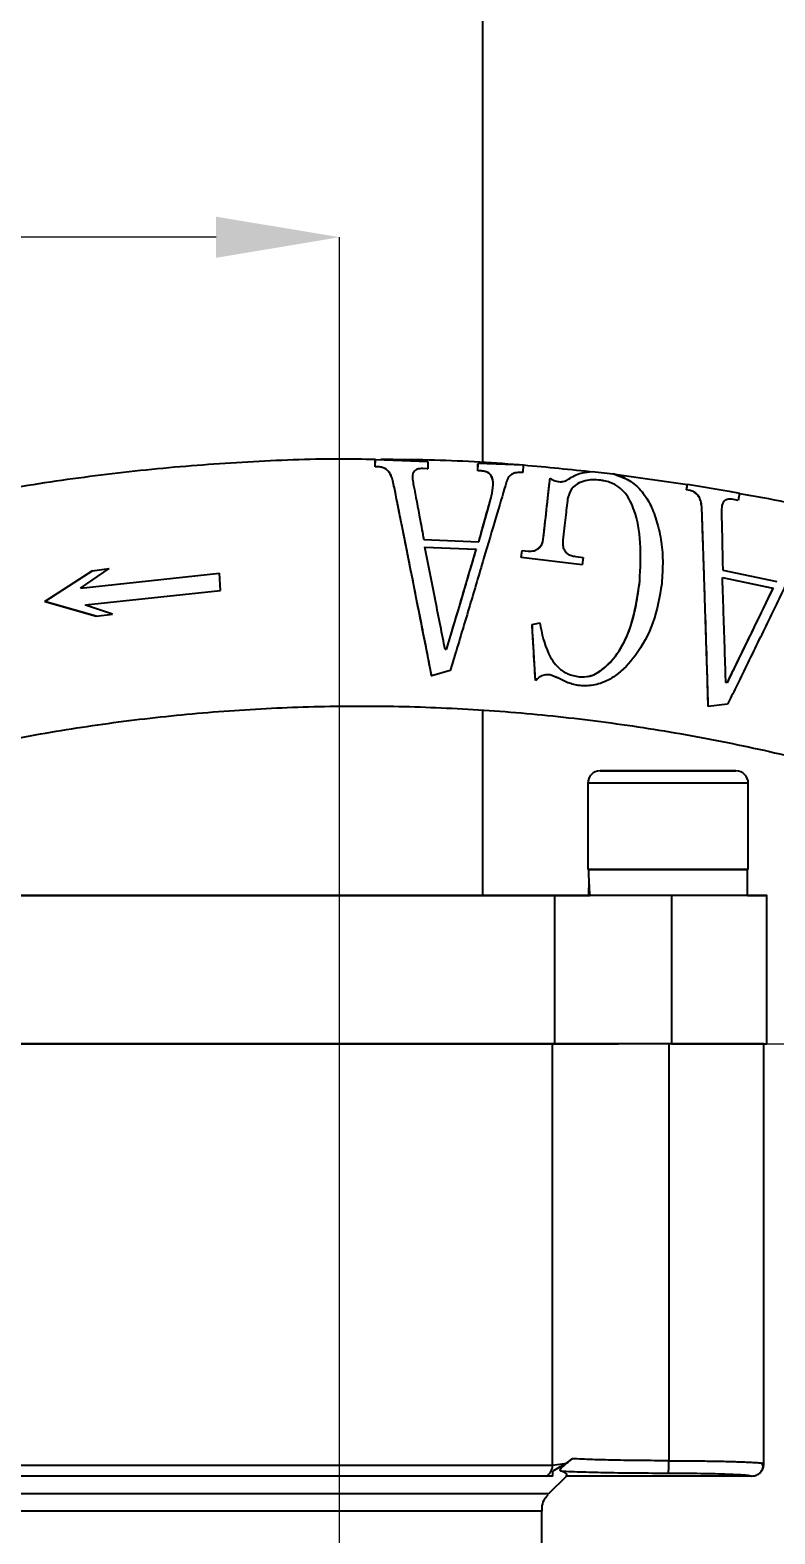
# Model space of a CAD drawing. Header units: millimetres. Extents: x 2126 to 3741, y 477 to 1658.
# Drawn here: x 2505.7 to 2566, y 972.7 to 1094.4 of the extents above; entities that cross this region are included whole.
import ezdxf

# ---------------------------------------------------------------- set-up
doc = ezdxf.new("R2010")
doc.units = ezdxf.units.MM
doc.layers.add('AM_5', color=3, linetype='Continuous', lineweight=25)
doc.styles.add('SLDTEXTSTYLE1', font='txt.shx', dxfattribs={"width": 0.7, "bigfont": 'gbcbig.shx'})
doc.dimstyles.new('SLDDIMSTYLE12$0', dxfattribs={"dimtxt": 12, "dimasz": 10, "dimexe": 0, "dimexo": 0.0625, "dimgap": 0.875, "dimtad": 1, "dimdec": 1, "dimlfac": 1.8, "dimrnd": 1e-09, "dimzin": 12, "dimdsep": 46, "dimtxsty": 'SLDTEXTSTYLE1', "dimcen": 0.09, "dimdle": 8.16, "dimclrd": 3, "dimclre": 3, "dimadec": 0, "dimazin": 3, "dimtfac": 1, "dimtdec": 1, "dimtofl": 0, "dimtmove": 0, "dimatfit": 3, "dimfxl": 0, "dimfrac": 2, "dimtolj": 1, "dimlwd": 5, "dimlwe": 5, "dimarcsym": 0})

# ---------------------------------------------------------------- blocks, each defined once
blk = doc.blocks.new('*D21')
at = {"layer": 'AM_5', "color": 3, "linetype": 'Continuous', "lineweight": 5, "transparency": 16777216}
for p, q in [((2565.39, 1012.33), (2715.21, 1012.33)), ((2715.21, 899.55), (2715.21, 1002.33))]:
    blk.add_line(p, q, dxfattribs=at)
at = {"layer": 'AM_5', "color": 3, "lineweight": 5, "transparency": 16777216}
blk.add_line((2530.93, 889.55), (2715.21, 889.55), dxfattribs=at)
at = {"layer": 'AM_5', "color": 3, "transparency": 16777216}
for points in [[(2713.55, 1002.33), (2716.88, 1002.33), (2715.21, 1012.33)], [(2713.55, 899.55), (2716.88, 899.55), (2715.21, 889.55)]]:
    blk.add_solid(points, dxfattribs=at)
at = {"layer": 'Defpoints', "color": 0, "transparency": 16777216}
for p in [(2565.33, 1012.33), (2715.21, 1012.33), (2530.86, 889.55)]:
    blk.add_point(p, dxfattribs=at)
at = {"layer": 'AM_5', "color": 0, "transparency": 16777216, "insert": (2708.34, 950.94), "char_height": 12, "attachment_point": 5, "rotation": 90, "style": 'SLDTEXTSTYLE1'}
blk.add_mtext('\\A1;123', dxfattribs=at)
blk = doc.blocks.new('*D24')
at = {"layer": 'AM_5', "color": 3, "linetype": 'Continuous', "lineweight": 5, "transparency": 16777216}
for p, q in [((2507.94, 1174.83), (2714.46, 1174.83)), ((2714.46, 1022.33), (2714.46, 1164.83))]:
    blk.add_line(p, q, dxfattribs=at)
at = {"layer": 'AM_5', "color": 3, "lineweight": 5, "transparency": 16777216}
blk.add_line((2564.63, 1012.33), (2714.46, 1012.33), dxfattribs=at)
at = {"layer": 'AM_5', "color": 3, "transparency": 16777216}
for points in [[(2712.8, 1164.83), (2716.13, 1164.83), (2714.46, 1174.83)], [(2712.8, 1022.33), (2716.13, 1022.33), (2714.46, 1012.33)]]:
    blk.add_solid(points, dxfattribs=at)
at = {"layer": 'Defpoints', "color": 0, "transparency": 16777216}
for p in [(2507.87, 1174.83), (2714.46, 1174.83), (2564.57, 1012.33)]:
    blk.add_point(p, dxfattribs=at)
at = {"layer": 'AM_5', "color": 0, "transparency": 16777216, "insert": (2707.59, 1093.58), "char_height": 12, "attachment_point": 5, "rotation": 90, "style": 'SLDTEXTSTYLE1'}
blk.add_mtext('\\A1;165', dxfattribs=at)
blk = doc.blocks.new('*D25')
at = {"layer": 'AM_5', "color": 3, "linetype": 'Continuous', "lineweight": 5, "transparency": 16777216}
for p, q in [((2289.11, 935.38), (2289.11, 1077.63)), ((2520.73, 1077.63), (2299.11, 1077.63))]:
    blk.add_line(p, q, dxfattribs=at)
at = {"layer": 'AM_5', "color": 3, "lineweight": 5, "transparency": 16777216}
blk.add_line((2530.73, 889.63), (2530.73, 1077.63), dxfattribs=at)
at = {"layer": 'AM_5', "color": 3, "transparency": 16777216}
for points in [[(2299.11, 1079.29), (2299.11, 1075.96), (2289.11, 1077.63)], [(2520.73, 1079.29), (2520.73, 1075.96), (2530.73, 1077.63)]]:
    blk.add_solid(points, dxfattribs=at)
at = {"layer": 'Defpoints', "color": 0, "transparency": 16777216}
for p in [(2289.11, 1077.63), (2289.11, 935.32), (2530.73, 889.57)]:
    blk.add_point(p, dxfattribs=at)
at = {"layer": 'AM_5', "color": 0, "transparency": 16777216, "insert": (2356.4, 1084.5), "char_height": 12, "attachment_point": 5, "style": 'SLDTEXTSTYLE1'}
blk.add_mtext('\\A1;245', dxfattribs=at)

msp = doc.modelspace()

# ---------------------------------------------------------------- linework, layer by layer
at = {"color": 7, "linetype": 'Continuous', "lineweight": 25}
for p, q in [((2542.329, 1059.299), (2542.329, 1165.329)), ((2533.602, 1059.049), (2533.618, 1059.495)), ((2533.604, 1059.049), (2533.625, 1059.645)), ((2533.618, 1059.495), (2533.624, 1059.645)), ((2533.625, 1059.645), (2533.624, 1059.645)), ((2533.625, 1059.645), (2537.885, 1059.474)), ((2537.885, 1059.474), (2537.864, 1058.879)), ((2541.918, 1058.719), (2541.937, 1059.235)), ((2541.92, 1058.719), (2541.942, 1059.315)), ((2541.937, 1059.235), (2541.94, 1059.315)), ((2541.942, 1059.315), (2541.94, 1059.315)), ((2545.604, 1059.166), (2541.942, 1059.315)), ((2533.902, 1059.038), (2533.602, 1059.049)), ((2533.602, 1059.049), (2533.604, 1059.049)), ((2533.904, 1059.038), (2533.604, 1059.049)), ((2533.902, 1059.038), (2533.904, 1059.038)), ((2537.862, 1058.879), (2537.466, 1058.897)), ((2537.864, 1058.879), (2537.468, 1058.897)), ((2537.862, 1058.879), (2537.864, 1058.879)), ((2542.218, 1058.705), (2541.918, 1058.719)), ((2541.918, 1058.719), (2541.92, 1058.719)), ((2542.219, 1058.705), (2541.92, 1058.719)), ((2542.218, 1058.705), (2542.219, 1058.705)), ((2545.581, 1058.571), (2545.285, 1058.581)), ((2545.583, 1058.571), (2545.287, 1058.581)), ((2545.581, 1058.571), (2545.583, 1058.571)), ((2545.604, 1059.166), (2545.583, 1058.571)), ((2545.603, 1059.166), (2545.604, 1059.166)), ((2547.779, 1058.122), (2547.781, 1058.122)), ((2549.273, 1058.052), (2549.274, 1058.052)), ((2550.377, 1058.555), (2551.193, 1058.668)), ((2551.193, 1058.668), (2552.9, 1058.47)), ((2553.744, 1058.165), (2552.9, 1058.47)), ((2558.904, 1057.595), (2553.016, 1058.421)), ((2553.744, 1058.165), (2553.969, 1058.016)), ((2535.051, 1057.903), (2535.053, 1057.903)), ((2551.863, 1057.951), (2551.864, 1057.951)), ((2558.82, 1057.179), (2558.872, 1057.439)), ((2559.113, 1057.12), (2558.82, 1057.179)), ((2558.82, 1057.179), (2558.822, 1057.179)), ((2558.822, 1057.179), (2558.912, 1057.635)), ((2559.115, 1057.12), (2558.822, 1057.179)), ((2558.872, 1057.439), (2558.912, 1057.635)), ((2558.912, 1057.635), (2562.273, 1057.073)), ((2559.113, 1057.12), (2559.115, 1057.12)), ((2562.273, 1057.073), (2563.132, 1056.896)), ((2563.132, 1056.896), (2563.016, 1056.311)), ((2543.036, 1056.688), (2543.038, 1056.688)), ((2560.065, 1055.806), (2560.067, 1055.806)), ((2563.014, 1056.311), (2562.624, 1056.391)), ((2562.624, 1056.391), (2562.626, 1056.391)), ((2563.016, 1056.311), (2562.626, 1056.391)), ((2563.014, 1056.311), (2563.016, 1056.311)), ((2537.549, 1053.146), (2542.004, 1052.964)), ((2547.22, 1053.181), (2547.222, 1053.181)), ((2537.62, 1052.543), (2541.776, 1052.376)), ((2537.623, 1052.543), (2541.779, 1052.376)), ((2541.779, 1052.376), (2541.776, 1052.376)), ((2545.445, 1051.686), (2545.515, 1052.278)), ((2545.448, 1051.686), (2545.517, 1052.278)), ((2545.515, 1052.278), (2545.517, 1052.278)), ((2545.517, 1052.278), (2546.011, 1052.22)), ((2509.738, 1049.22), (2512.065, 1050.811)), ((2510.702, 1050.633), (2512.062, 1050.811)), ((2510.705, 1050.633), (2512.065, 1050.811)), ((2512.065, 1050.811), (2512.062, 1050.811)), ((2545.445, 1051.686), (2545.448, 1051.686)), ((2550.386, 1051.115), (2545.445, 1051.686)), ((2550.389, 1051.115), (2545.448, 1051.686)), ((2549.865, 1051.774), (2550.458, 1051.708)), ((2550.386, 1051.115), (2550.389, 1051.115)), ((2550.458, 1051.708), (2550.389, 1051.115)), ((2506.86, 1048.131), (2510.702, 1050.633)), ((2510.705, 1050.633), (2506.863, 1048.131)), ((2509.735, 1049.22), (2520.992, 1050.422)), ((2509.738, 1049.22), (2520.995, 1050.422)), ((2510.702, 1050.633), (2510.705, 1050.633)), ((2520.995, 1050.422), (2520.992, 1050.422)), ((2521.095, 1049.03), (2520.995, 1050.422)), ((2555.037, 1049.777), (2555.04, 1049.777)), ((2561.734, 1050.07), (2565.829, 1049.224)), ((2561.737, 1050.07), (2565.832, 1049.224)), ((2561.76, 1050.677), (2566.147, 1049.769)), ((2510.152, 1047.869), (2521.095, 1049.03)), ((2565.832, 1049.224), (2565.829, 1049.224)), ((2506.863, 1048.131), (2506.86, 1048.131)), ((2511.003, 1046.943), (2506.86, 1048.131)), ((2506.863, 1048.131), (2511.007, 1046.943)), ((2510.159, 1047.845), (2510.152, 1047.869)), ((2512.339, 1047.119), (2510.159, 1047.845)), ((2511.007, 1046.943), (2512.339, 1047.119)), ((2511.007, 1046.943), (2511.003, 1046.943)), ((2546.323, 1046.275), (2546.939, 1046.407)), ((2546.323, 1046.275), (2546.328, 1046.275)), ((2546.328, 1046.275), (2546.943, 1046.407)), ((2546.939, 1046.407), (2546.943, 1046.407)), ((2539.374, 1044.244), (2539.278, 1044.251)), ((2539.699, 1042.546), (2538.193, 1042.112)), ((2538.186, 1042.112), (2538.193, 1042.112)), ((2546.593, 1041.737), (2546.6, 1041.737)), ((2550.051, 1041.34), (2550.058, 1041.34)), ((2550.928, 1041.324), (2550.935, 1041.324)), ((2562.111, 1041.556), (2562.013, 1041.575)), ((2562.155, 1039.818), (2560.593, 1039.631)), ((2542.329, 1024.329), (2542.329, 1039.325)), ((2560.585, 1039.631), (2560.593, 1039.631)), ((2557.329, 1034.429), (2554.329, 1034.429)), ((2554.329, 1034.429), (2554.329, 1034.429)), ((2554.329, 1034.429), (2557.329, 1034.429)), ((2557.329, 1034.429), (2560.329, 1034.429)), ((2560.329, 1034.429), (2557.329, 1034.429)), ((2557.329, 1034.429), (2557.329, 1034.429)), ((2560.329, 1034.429), (2560.329, 1034.429)), ((2550.829, 1033.429), (2550.829, 1026.429)), ((2563.829, 1026.429), (2563.829, 1033.429)), ((2552.989, 1026.429), (2550.889, 1026.429)), ((2563.769, 1024.329), (2563.769, 1026.429)), ((2548.173, 1012.329), (2548.173, 1024.329)), ((2550.889, 1024.329), (2551.004, 1024.329)), ((2557.609, 1024.329), (2557.609, 1012.329)), ((2565.329, 1012.329), (2565.329, 1024.329)), ((2547.975, 978.195), (2547.975, 1012.329)), ((2557.394, 1012.329), (2557.394, 978.575)), ((2565.096, 978.326), (2565.096, 1012.329)), ((2548.934, 978.329), (2547.975, 978.195)), ((2548.913, 978.263), (2548.002, 977.729)), ((2549.01, 978.329), (2548.913, 978.263)), ((2549.01, 978.329), (2548.934, 978.329)), ((2549.565, 978.735), (2549.01, 978.329)), ((2564.943, 978.374), (2565.096, 978.33)), ((2564.989, 977.876), (2564.984, 977.952)), ((2547.682, 975.915), (2549.1, 977.333)), ((2564.096, 977.329), (2549.096, 977.329)), ((2547.097, 964.354), (2547.097, 974.501))]:
    msp.add_line(p, q, dxfattribs=at)
at = {"color": 7, "linetype": 'Continuous', "lineweight": 25, "flags": 128}
for points in [[(2557.329, 1033.429), (2555.83, 1033.429), (2554.412, 1033.429), (2553.151, 1033.429), (2552.115, 1033.429), (2551.361, 1033.429), (2550.928, 1033.429), (2550.829, 1033.429)], [(2563.829, 1033.429), (2563.73, 1033.429), (2563.297, 1033.429), (2562.543, 1033.429), (2561.507, 1033.429), (2560.246, 1033.429), (2558.828, 1033.429), (2557.329, 1033.429)], [(2557.329, 1026.429), (2555.83, 1026.429), (2554.412, 1026.429), (2553.151, 1026.429), (2552.115, 1026.429), (2551.361, 1026.429), (2550.928, 1026.429), (2550.829, 1026.429)], [(2550.889, 1026.429), (2551.065, 1026.429), (2551.584, 1026.429), (2552.416, 1026.429), (2553.518, 1026.429), (2554.828, 1026.429), (2556.274, 1026.429), (2557.778, 1026.429), (2559.258, 1026.429), (2560.632, 1026.429), (2561.826, 1026.429), (2562.773, 1026.429), (2563.423, 1026.429), (2563.74, 1026.429), (2563.769, 1026.429)], [(2563.829, 1026.429), (2563.73, 1026.429), (2563.297, 1026.429), (2562.543, 1026.429), (2561.507, 1026.429), (2560.246, 1026.429), (2558.828, 1026.429), (2557.329, 1026.429)], [(2478.769, 1024.329), (2482.291, 1024.329), (2487.209, 1024.329), (2492.05, 1024.329), (2496.791, 1024.329), (2501.408, 1024.329), (2505.876, 1024.329), (2510.174, 1024.329), (2514.278, 1024.329), (2518.169, 1024.329), (2521.826, 1024.329), (2525.231, 1024.329), (2528.367, 1024.329), (2531.217, 1024.329), (2533.766, 1024.329), (2536.003, 1024.329), (2537.915, 1024.329), (2539.493, 1024.329), (2540.729, 1024.329), (2541.616, 1024.329), (2542.151, 1024.329), (2542.329, 1024.329)], [(2548.173, 1024.329), (2546.915, 1024.329), (2545.311, 1024.329), (2543.369, 1024.329), (2541.099, 1024.329), (2538.51, 1024.329), (2535.615, 1024.329), (2532.428, 1024.329), (2528.962, 1024.329), (2525.234, 1024.329), (2521.261, 1024.329), (2517.062, 1024.329), (2512.656, 1024.329), (2508.063, 1024.329), (2503.305, 1024.329), (2498.404, 1024.329), (2493.382, 1024.329), (2488.262, 1024.329)], [(2542.329, 1024.329), (2543.369, 1024.329), (2545.311, 1024.329), (2546.915, 1024.329), (2548.173, 1024.329)], [(2548.173, 1024.329), (2548.648, 1024.329), (2549.379, 1024.329), (2550.346, 1024.329), (2551.004, 1024.329)], [(2557.609, 1024.329), (2555.962, 1024.329), (2554.37, 1024.329), (2552.876, 1024.329), (2551.522, 1024.329), (2550.346, 1024.329), (2549.379, 1024.329), (2548.648, 1024.329), (2548.173, 1024.329)], [(2563.769, 1024.329), (2564.571, 1024.329), (2565.137, 1024.329), (2565.329, 1024.329), (2565.137, 1024.329), (2564.571, 1024.329), (2563.658, 1024.329), (2562.441, 1024.329), (2560.979, 1024.329), (2559.343, 1024.329), (2557.609, 1024.329)], [(2488.262, 1012.329), (2493.382, 1012.329), (2498.404, 1012.329), (2503.305, 1012.329), (2508.063, 1012.329), (2512.656, 1012.329), (2517.062, 1012.329), (2521.261, 1012.329), (2525.234, 1012.329), (2528.962, 1012.329), (2532.428, 1012.329), (2535.615, 1012.329), (2538.51, 1012.329), (2541.099, 1012.329), (2543.369, 1012.329), (2545.311, 1012.329), (2546.915, 1012.329), (2548.173, 1012.329)], [(2557.609, 1012.329), (2555.962, 1012.329), (2554.37, 1012.329), (2552.876, 1012.329), (2551.522, 1012.329), (2550.346, 1012.329), (2549.379, 1012.329), (2548.648, 1012.329), (2548.173, 1012.329)], [(2557.609, 1012.329), (2559.343, 1012.329), (2560.979, 1012.329), (2562.441, 1012.329), (2563.658, 1012.329), (2564.571, 1012.329), (2565.137, 1012.329), (2565.329, 1012.329)], [(2547.975, 978.195), (2546.727, 978.195), (2545.134, 978.195), (2543.203, 978.195), (2540.943, 978.195), (2538.364, 978.195), (2535.479, 978.195), (2532.3, 978.195), (2528.842, 978.195), (2525.123, 978.195), (2521.157, 978.195), (2516.965, 978.195), (2512.565, 978.195), (2507.978, 978.195), (2503.225, 978.195), (2498.327, 978.195), (2493.309, 978.195), (2488.192, 978.195)], [(2547.485, 977.329), (2546.246, 977.329), (2544.663, 977.329), (2542.744, 977.329), (2540.499, 977.329), (2537.936, 977.329), (2535.07, 977.329), (2531.911, 977.329), (2528.476, 977.329), (2524.78, 977.329), (2520.841, 977.329), (2516.676, 977.329), (2512.304, 977.329), (2507.746, 977.329), (2503.024, 977.329), (2498.158, 977.329), (2493.172, 977.329), (2488.088, 977.329)], [(2547.997, 977.329), (2547.939, 977.329), (2547.878, 977.329), (2547.817, 977.329), (2547.753, 977.329), (2547.689, 977.329), (2547.622, 977.329), (2547.555, 977.329), (2547.485, 977.329)], [(2502.437, 975.915), (2507.087, 975.915), (2511.573, 975.915), (2515.875, 975.915), (2519.974, 975.915), (2523.85, 975.915), (2527.486, 975.915), (2530.863, 975.915), (2533.967, 975.915), (2536.783, 975.915), (2539.299, 975.915), (2541.501, 975.915), (2543.38, 975.915), (2544.928, 975.915), (2546.137, 975.915), (2547.001, 975.915), (2547.517, 975.915), (2547.682, 975.915)], [(2547.097, 974.501), (2547.058, 974.501), (2546.718, 974.501), (2546.03, 974.501), (2544.996, 974.501), (2543.62, 974.501), (2541.911, 974.501), (2539.875, 974.501), (2537.522, 974.501), (2534.863, 974.501), (2531.91, 974.501), (2528.678, 974.501), (2525.181, 974.501), (2521.436, 974.501), (2517.461, 974.501), (2513.273, 974.501), (2508.892, 974.501), (2504.34, 974.5)]]:
    msp.add_lwpolyline(points, dxfattribs=at)
at = {"color": 7, "linetype": 'Continuous', "lineweight": 25}
for centre, start, end in [((2551.829, 1033.429), 90, 180), ((2562.829, 1033.429), 360, 90)]:
    msp.add_arc(centre, 1, start, end, dxfattribs=at)
for centre, start_param, end_param in [((2557.329, 1026.429), 4.712389, 4.9017857), ((2557.329, 1024.329), 4.6181166, 4.712389)]:
    msp.add_ellipse(centre, major_axis=(0, -11.154), ratio=0.5773485, start_param=start_param, end_param=end_param, dxfattribs=at)
for points, knots in [([(2533.623, 1059.632), (2532.631, 1059.648), (2529.192, 1059.704), (2523.303, 1059.467), (2515.969, 1058.929), (2508.651, 1058.052), (2501.364, 1056.863), (2494.121, 1055.355), (2486.937, 1053.53), (2479.824, 1051.389), (2472.796, 1048.935), (2465.868, 1046.171), (2459.051, 1043.098), (2452.361, 1039.721), (2445.809, 1036.043), (2439.409, 1032.069), (2433.174, 1027.804), (2427.115, 1023.253), (2421.247, 1018.421), (2415.581, 1013.314), (2410.128, 1007.938), (2405.081, 1002.491), (2400.428, 997.018), (2396.159, 991.559), (2392.117, 985.934), (2388.308, 980.153), (2384.74, 974.225), (2381.418, 968.163), (2378.348, 961.977), (2375.534, 955.681), (2372.982, 949.287), (2370.696, 942.812), (2368.68, 936.274), (2366.937, 929.699), (2365.473, 923.126), (2364.291, 916.632), (2363.394, 910.343), (2362.81, 904.819), (2362.444, 899.936), (2362.197, 895.112), (2362.155, 891.698), (2362.131, 889.762)], [0, 0, 0, 0, 0.01109766, 0.03845632, 0.06586598, 0.09332727, 0.12084104, 0.14840835, 0.17603052, 0.20370911, 0.23144601, 0.25924341, 0.28710389, 0.31503048, 0.34302669, 0.37109662, 0.39924508, 0.42747773, 0.45580122, 0.48422349, 0.51275401, 0.54140426, 0.56723687, 0.59306169, 0.61887522, 0.6446752, 0.67045871, 0.69622182, 0.72195917, 0.74766321, 0.77332291, 0.7989215, 0.8244321, 0.84980864, 0.87496476, 0.89971751, 0.9236002, 0.94599323, 0.96181736, 0.97835234, 1, 1, 1, 1]), ([(2550.984, 1058.639), (2549.082, 1058.837), (2544.755, 1059.287), (2539.11, 1059.603), (2535.372, 1059.621), (2534.072, 1059.627)], [0, 0, 0, 0, 0.3384483, 0.7698856, 1, 1, 1, 1]), ([(2535.051, 1057.903), (2535.001, 1058.052), (2534.905, 1058.343), (2534.685, 1058.701), (2534.405, 1058.917), (2534.106, 1059.023), (2533.968, 1059.033), (2533.902, 1059.038)], [0, 0, 0, 0, 0.293371, 0.5725853, 0.8545765, 0.9293627, 1, 1, 1, 1]), ([(2535.053, 1057.903), (2535.005, 1058.049), (2534.91, 1058.336), (2534.703, 1058.675), (2534.449, 1058.89), (2534.206, 1058.991), (2534.049, 1059.029), (2533.952, 1059.035), (2533.904, 1059.038)], [0, 0, 0, 0, 0.2914797, 0.5750699, 0.8079281, 0.8967748, 0.9490808, 1, 1, 1, 1]), ([(2537.468, 1058.897), (2537.384, 1058.897), (2537.233, 1058.897), (2537.023, 1058.851), (2536.836, 1058.764), (2536.635, 1058.515), (2536.613, 1058.11), (2536.69, 1057.709), (2536.723, 1057.538)], [0, 0, 0, 0, 0.0772095, 0.1383622, 0.2243536, 0.3475855, 0.722164, 1, 1, 1, 1]), ([(2543.036, 1056.688), (2543.097, 1057), (2543.219, 1057.624), (2543.121, 1058.182), (2542.873, 1058.488), (2542.706, 1058.603), (2542.492, 1058.674), (2542.331, 1058.694), (2542.24, 1058.702), (2542.218, 1058.705)], [0, 0, 0, 0, 0.3527037, 0.7069307, 0.7947369, 0.8831987, 0.9333967, 0.9836034, 1, 1, 1, 1]), ([(2543.038, 1056.688), (2543.098, 1056.989), (2543.218, 1057.591), (2543.131, 1058.146), (2542.903, 1058.462), (2542.74, 1058.586), (2542.531, 1058.665), (2542.357, 1058.692), (2542.253, 1058.701), (2542.219, 1058.705)], [0, 0, 0, 0, 0.3462757, 0.6939054, 0.7840545, 0.8748014, 0.9252024, 0.975897, 1, 1, 1, 1]), ([(2545.287, 1058.581), (2545.204, 1058.579), (2545.038, 1058.575), (2544.75, 1058.488), (2544.472, 1058.298), (2544.269, 1057.968), (2544.197, 1057.682), (2544.16, 1057.537)], [0, 0, 0, 0, 0.088857, 0.178743, 0.4175536, 0.7048974, 1, 1, 1, 1]), ([(2547.22, 1053.181), (2547.33, 1054.15), (2547.552, 1056.088), (2547.713, 1057.52), (2547.772, 1058.055), (2547.779, 1058.122)], [0, 0, 0, 0, 0.46644474, 0.93289375, 1, 1, 1, 1]), ([(2547.222, 1053.181), (2547.346, 1054.265), (2547.583, 1056.346), (2547.717, 1057.547), (2547.781, 1058.122)], [0, 0, 0, 0, 0.5204171, 1, 1, 1, 1]), ([(2547.781, 1058.122), (2547.855, 1058.076), (2547.978, 1057.999), (2548.182, 1057.897), (2548.349, 1057.859), (2548.437, 1057.846), (2548.452, 1057.843)], [0, 0, 0, 0, 0.4178398, 0.693834, 0.9496646, 1, 1, 1, 1]), ([(2548.452, 1057.843), (2548.538, 1057.837), (2548.713, 1057.824), (2548.942, 1057.863), (2549.137, 1057.942), (2549.222, 1058.01), (2549.274, 1058.052)], [0, 0, 0, 0, 0.2276221, 0.4579852, 0.6706137, 1, 1, 1, 1]), ([(2548.741, 1057.839), (2548.81, 1057.847), (2548.953, 1057.864), (2549.135, 1057.944), (2549.221, 1058.011), (2549.273, 1058.052)], [0, 0, 0, 0, 0.2669141, 0.5547722, 1, 1, 1, 1]), ([(2551.864, 1057.951), (2551.64, 1057.969), (2551.189, 1058.006), (2550.527, 1057.908), (2549.867, 1057.636), (2549.406, 1057.141), (2549.26, 1056.659), (2549.198, 1056.456)], [0, 0, 0, 0, 0.1400362, 0.2816099, 0.4816544, 0.7814357, 1, 1, 1, 1]), ([(2549.274, 1058.052), (2549.439, 1058.15), (2549.77, 1058.347), (2550.351, 1058.581), (2550.881, 1058.636), (2551.193, 1058.668)], [0, 0, 0, 0, 0.2910866, 0.5822218, 1, 1, 1, 1]), ([(2552.9, 1058.47), (2553.351, 1058.31), (2554.227, 1057.997), (2555.155, 1057.174), (2555.884, 1056.108), (2556.4, 1054.767), (2556.778, 1053.214), (2556.948, 1051.466), (2556.862, 1050.202), (2556.819, 1049.57)], [0, 0, 0, 0, 0.1530188, 0.297411, 0.4416965, 0.5827002, 0.7236476, 0.8618134, 1, 1, 1, 1]), ([(2538.186, 1042.112), (2538.018, 1042.964), (2537.684, 1044.668), (2537.023, 1048.011), (2536.332, 1051.494), (2535.676, 1054.788), (2535.262, 1056.854), (2535.088, 1057.719), (2535.051, 1057.903)], [0, 0, 0, 0, 0.1881967, 0.3762701, 0.5671691, 0.7590647, 0.9488834, 1, 1, 1, 1]), ([(2538.193, 1042.112), (2538.077, 1042.699), (2537.846, 1043.872), (2537.339, 1046.435), (2536.802, 1049.145), (2536.283, 1051.752), (2535.912, 1053.615), (2535.574, 1055.308), (2535.28, 1056.776), (2535.126, 1057.537), (2535.053, 1057.903)], [0, 0, 0, 0, 0.1121881, 0.2243847, 0.4479126, 0.5606643, 0.6734068, 0.7851148, 0.8968098, 1, 1, 1, 1]), ([(2536.723, 1057.538), (2536.888, 1056.665), (2537.13, 1055.383), (2537.448, 1053.687), (2537.549, 1053.146)], [0, 0, 0, 0, 0.6809188, 1, 1, 1, 1]), ([(2544.16, 1057.537), (2543.922, 1056.73), (2543.445, 1055.117), (2542.408, 1051.625), (2541.455, 1048.425), (2540.686, 1045.848), (2540.156, 1044.072), (2539.84, 1043.015), (2539.699, 1042.546)], [0, 0, 0, 0, 0.2236164, 0.4470687, 0.6746049, 0.79085, 0.9070914, 1, 1, 1, 1]), ([(2555.04, 1049.777), (2555.093, 1050.847), (2555.199, 1052.995), (2554.728, 1055.364), (2554.08, 1056.717), (2553.376, 1057.409), (2552.801, 1057.74), (2552.227, 1057.895), (2551.962, 1057.936), (2551.864, 1057.951)], [0, 0, 0, 0, 0.279466, 0.561234, 0.7603695, 0.8465961, 0.9337718, 0.9754607, 1, 1, 1, 1]), ([(2560.065, 1055.806), (2560.041, 1055.961), (2559.992, 1056.27), (2559.832, 1056.661), (2559.59, 1056.916), (2559.316, 1057.068), (2559.178, 1057.104), (2559.113, 1057.12)], [0, 0, 0, 0, 0.2843775, 0.568981, 0.8558167, 0.9329722, 1, 1, 1, 1]), ([(2560.067, 1055.806), (2560.043, 1055.957), (2559.996, 1056.26), (2559.84, 1056.652), (2559.598, 1056.914), (2559.315, 1057.069), (2559.178, 1057.104), (2559.115, 1057.12)], [0, 0, 0, 0, 0.2849657, 0.5701763, 0.8579747, 0.9347833, 1, 1, 1, 1]), ([(2568.865, 1055.71), (2568.213, 1055.864), (2566.313, 1056.313), (2564.387, 1056.64), (2563.123, 1056.855)], [0, 0, 0, 0, 0.34329231, 1, 1, 1, 1]), ([(2542.002, 1052.964), (2542.283, 1053.974), (2542.664, 1055.345), (2542.959, 1056.409), (2543.036, 1056.688)], [0, 0, 0, 0, 0.7372901, 1, 1, 1, 1]), ([(2542.004, 1052.964), (2542.314, 1054.077), (2542.693, 1055.442), (2542.984, 1056.494), (2543.038, 1056.688)], [0, 0, 0, 0, 0.815386, 1, 1, 1, 1]), ([(2549.198, 1056.456), (2549.143, 1055.974), (2549.032, 1054.994), (2548.888, 1053.737), (2548.814, 1053.096)], [0, 0, 0, 0, 0.4905936, 1, 1, 1, 1]), ([(2560.585, 1039.631), (2560.559, 1040.496), (2560.507, 1042.227), (2560.401, 1045.618), (2560.288, 1049.149), (2560.179, 1052.481), (2560.105, 1054.656), (2560.073, 1055.567), (2560.065, 1055.806)], [0, 0, 0, 0, 0.1854069, 0.370709, 0.5583983, 0.7469267, 0.9336887, 1, 1, 1, 1]), ([(2560.593, 1039.631), (2560.574, 1040.225), (2560.538, 1041.414), (2560.456, 1044.009), (2560.369, 1046.752), (2560.283, 1049.391), (2560.221, 1051.276), (2560.164, 1052.99), (2560.11, 1054.563), (2560.082, 1055.38), (2560.067, 1055.806)], [0, 0, 0, 0, 0.1101454, 0.2202978, 0.4397644, 0.5503798, 0.6609876, 0.7707247, 0.8804511, 1, 1, 1, 1]), ([(2562.626, 1056.391), (2562.541, 1056.405), (2562.396, 1056.428), (2562.193, 1056.423), (2562.01, 1056.376), (2561.763, 1056.194), (2561.651, 1055.804), (2561.662, 1055.376), (2561.667, 1055.169)], [0, 0, 0, 0, 0.0755919, 0.1295443, 0.2003485, 0.3166469, 0.6693621, 1, 1, 1, 1]), ([(2562.624, 1056.391), (2562.538, 1056.406), (2562.415, 1056.427), (2562.31, 1056.422), (2562.277, 1056.421)], [0, 0, 0, 0, 0.6906191, 1, 1, 1, 1]), ([(2561.667, 1055.169), (2561.685, 1054.305), (2561.713, 1053.008), (2561.748, 1051.261), (2561.76, 1050.677)], [0, 0, 0, 0, 0.6660536, 1, 1, 1, 1]), ([(2546.008, 1052.22), (2546.172, 1052.215), (2546.448, 1052.208), (2546.797, 1052.379), (2547.032, 1052.61), (2547.173, 1052.891), (2547.205, 1053.088), (2547.22, 1053.181)], [0, 0, 0, 0, 0.2671011, 0.4520061, 0.6369556, 0.8283575, 1, 1, 1, 1]), ([(2546.011, 1052.22), (2546.175, 1052.215), (2546.451, 1052.209), (2546.797, 1052.378), (2547.029, 1052.604), (2547.174, 1052.884), (2547.207, 1053.084), (2547.222, 1053.181)], [0, 0, 0, 0, 0.2626105, 0.4439709, 0.6252294, 0.8175428, 1, 1, 1, 1]), ([(2569.038, 1053.949), (2568.67, 1053.191), (2567.936, 1051.677), (2566.339, 1048.394), (2564.871, 1045.381), (2563.684, 1042.948), (2562.863, 1041.267), (2562.373, 1040.265), (2562.155, 1039.818)], [0, 0, 0, 0, 0.2229901, 0.445793, 0.6732796, 0.7898135, 0.9063433, 1, 1, 1, 1]), ([(2362.131, 889.762), (2362.156, 887.202), (2362.191, 883.621), (2362.47, 878.352), (2362.805, 873.888), (2363.371, 868.571), (2364.144, 863.002), (2365.154, 857.189), (2366.41, 851.218), (2367.921, 845.142), (2369.691, 839.004), (2371.726, 832.839), (2374.025, 826.675), (2376.59, 820.538), (2379.421, 814.45), (2382.515, 808.431), (2385.869, 802.498), (2389.481, 796.669), (2393.347, 790.959), (2397.461, 785.383), (2401.818, 779.956), (2406.412, 774.69), (2411.237, 769.599), (2416.285, 764.694), (2421.548, 759.987), (2427.018, 755.49), (2432.686, 751.211), (2438.543, 747.163), (2444.58, 743.353), (2450.785, 739.791), (2457.15, 736.486), (2463.663, 733.445), (2470.312, 730.676), (2477.086, 728.186), (2483.974, 725.98), (2490.963, 724.066), (2498.04, 722.447), (2505.194, 721.129), (2512.411, 720.116), (2519.678, 719.412), (2526.982, 719.019), (2534.31, 718.94), (2541.648, 719.177), (2548.983, 719.731), (2556.301, 720.604), (2563.588, 721.794), (2570.83, 723.302), (2578.015, 725.127), (2585.128, 727.267), (2592.155, 729.721), (2599.084, 732.486), (2605.9, 735.559), (2612.591, 738.936), (2619.143, 742.614), (2625.543, 746.587), (2631.778, 750.852), (2637.836, 755.403), (2643.704, 760.235), (2649.371, 765.342), (2654.823, 770.719), (2659.871, 776.166), (2664.523, 781.639), (2668.793, 787.097), (2672.835, 792.722), (2676.643, 798.504), (2680.212, 804.431), (2683.534, 810.494), (2686.604, 816.679), (2689.417, 822.976), (2691.969, 829.37), (2694.255, 835.845), (2696.272, 842.383), (2698.014, 848.957), (2699.479, 855.53), (2700.661, 862.024), (2701.558, 868.314), (2702.141, 873.837), (2702.509, 878.72), (2702.748, 883.544), (2702.866, 889.519), (2702.755, 895.035), (2702.483, 900.305), (2702.146, 904.769), (2701.581, 910.085), (2700.808, 915.654), (2699.798, 921.468), (2698.541, 927.439), (2697.031, 933.515), (2695.26, 939.653), (2693.226, 945.818), (2690.926, 951.982), (2688.361, 958.118), (2685.531, 964.207), (2682.437, 970.226), (2679.082, 976.159), (2675.47, 981.988), (2671.605, 987.698), (2667.491, 993.273), (2663.133, 998.701), (2658.539, 1003.966), (2653.715, 1009.058), (2648.667, 1013.962), (2643.404, 1018.669), (2637.934, 1023.167), (2632.266, 1027.445), (2626.409, 1031.494), (2620.372, 1035.304), (2614.166, 1038.865), (2607.801, 1042.17), (2601.289, 1045.213), (2594.638, 1047.975), (2588.356, 1050.312), (2584.251, 1051.59), (2582.442, 1052.154)], [0, 0, 0, 0, 0.01020738, 0.01427401, 0.02103699, 0.02805607, 0.03558666, 0.0434511, 0.05157826, 0.05991132, 0.06840986, 0.07704394, 0.08579098, 0.09463359, 0.10355821, 0.11255405, 0.12161242, 0.13072624, 0.1398897, 0.14909794, 0.15834689, 0.16763314, 0.17695375, 0.18630622, 0.19568842, 0.20509849, 0.21453484, 0.22399606, 0.23348097, 0.24298851, 0.25251779, 0.26206801, 0.27163852, 0.28122873, 0.29083816, 0.30046642, 0.31011319, 0.31977821, 0.32946132, 0.33916239, 0.34888138, 0.35861831, 0.36837328, 0.37814642, 0.38793798, 0.39774825, 0.40757761, 0.41742653, 0.42729557, 0.4371854, 0.4470968, 0.45703069, 0.46698816, 0.47697044, 0.48697902, 0.49701559, 0.50708218, 0.51718117, 0.52731537, 0.53748817, 0.54770366, 0.5569145, 0.56612256, 0.57532659, 0.5845258, 0.59371913, 0.60290519, 0.61208206, 0.62124705, 0.63039624, 0.63952364, 0.64861966, 0.65766788, 0.66663751, 0.67546331, 0.68397889, 0.69196332, 0.69760555, 0.70350123, 0.71121989, 0.72142727, 0.72549391, 0.73225688, 0.73927596, 0.74680655, 0.754671, 0.76279816, 0.77113122, 0.77962976, 0.78826384, 0.79701087, 0.80585349, 0.81477811, 0.82377394, 0.83283231, 0.84194614, 0.85110959, 0.86031783, 0.86956679, 0.87885303, 0.88817364, 0.89752611, 0.90690831, 0.91631839, 0.92575473, 0.93521596, 0.94470086, 0.95420841, 0.96373768, 0.97328791, 0.98285841, 0.99244862, 1, 1, 1, 1]), ([(2539.278, 1044.251), (2539.152, 1044.886), (2538.895, 1046.174), (2538.482, 1048.249), (2538.049, 1050.417), (2537.767, 1051.826), (2537.623, 1052.543)], [0, 0, 0, 0, 0.2342809, 0.4753573, 0.7330751, 1, 1, 1, 1]), ([(2541.776, 1052.376), (2541.446, 1051.257), (2540.784, 1049.018), (2539.946, 1046.188), (2539.509, 1044.717), (2539.368, 1044.244)], [0, 0, 0, 0, 0.4041632, 0.8082766, 1, 1, 1, 1]), ([(2541.779, 1052.376), (2541.599, 1051.765), (2541.233, 1050.524), (2540.635, 1048.501), (2540.003, 1046.365), (2539.586, 1044.959), (2539.374, 1044.244)], [0, 0, 0, 0, 0.23296, 0.472722, 0.7317049, 1, 1, 1, 1]), ([(2548.814, 1053.096), (2548.804, 1052.916), (2548.788, 1052.638), (2548.924, 1052.261), (2549.134, 1052.023), (2549.458, 1051.847), (2549.711, 1051.802), (2549.865, 1051.774)], [0, 0, 0, 0, 0.29736619, 0.4608776, 0.6257098, 0.77195806, 1, 1, 1, 1]), ([(2556.819, 1049.57), (2556.639, 1048.514), (2556.288, 1046.449), (2554.881, 1043.859), (2553.376, 1042.231), (2551.946, 1041.47), (2550.867, 1041.28), (2550.26, 1041.325), (2550.058, 1041.34)], [0, 0, 0, 0, 0.271147, 0.5298944, 0.7266952, 0.8469675, 0.9493062, 1, 1, 1, 1]), ([(2550.14, 1042.031), (2550.406, 1042.03), (2550.938, 1042.028), (2551.861, 1042.457), (2552.933, 1043.417), (2554.098, 1045.239), (2554.741, 1047.561), (2554.953, 1049.131), (2555.04, 1049.777)], [0, 0, 0, 0, 0.0778824, 0.1558892, 0.3030478, 0.5199107, 0.8027032, 1, 1, 1, 1]), ([(2550.817, 1042.064), (2550.823, 1042.064), (2551.062, 1042.075), (2551.682, 1042.384), (2552.763, 1043.206), (2553.891, 1044.834), (2554.671, 1047.211), (2554.911, 1048.895), (2555.037, 1049.777)], [0, 0, 0, 0, 0.0018402, 0.0747495, 0.2227002, 0.4768176, 0.7258372, 1, 1, 1, 1]), ([(2562.013, 1041.575), (2561.993, 1042.217), (2561.951, 1043.52), (2561.885, 1045.553), (2561.819, 1047.596), (2561.769, 1049.094), (2561.742, 1049.903), (2561.737, 1050.07)], [0, 0, 0, 0, 0.2310763, 0.4688548, 0.6999278, 0.9377328, 1, 1, 1, 1]), ([(2565.829, 1049.224), (2565.316, 1048.166), (2564.291, 1046.051), (2562.994, 1043.383), (2562.32, 1041.997), (2562.105, 1041.556)], [0, 0, 0, 0, 0.4053674, 0.8106766, 1, 1, 1, 1]), ([(2565.832, 1049.224), (2565.552, 1048.646), (2564.984, 1047.474), (2564.058, 1045.565), (2563.081, 1043.553), (2562.438, 1042.229), (2562.111, 1041.556)], [0, 0, 0, 0, 0.2335744, 0.4739753, 0.7323964, 1, 1, 1, 1]), ([(2546.593, 1041.737), (2546.542, 1042.599), (2546.462, 1043.955), (2546.361, 1045.655), (2546.323, 1046.275)], [0, 0, 0, 0, 0.6351615, 1, 1, 1, 1]), ([(2546.6, 1041.737), (2546.528, 1042.935), (2546.441, 1044.398), (2546.345, 1045.988), (2546.328, 1046.275)], [0, 0, 0, 0, 0.8191278, 1, 1, 1, 1]), ([(2546.943, 1046.407), (2547.117, 1045.546), (2547.387, 1044.213), (2548.284, 1042.863), (2549.193, 1042.223), (2549.816, 1042.097), (2550.14, 1042.031)], [0, 0, 0, 0, 0.4419525, 0.6841992, 0.835853, 1, 1, 1, 1]), ([(2547.757, 1042.205), (2547.604, 1042.207), (2547.298, 1042.21), (2546.883, 1042.026), (2546.692, 1041.832), (2546.6, 1041.737)], [0, 0, 0, 0, 0.3373649, 0.6775205, 1, 1, 1, 1]), ([(2550.051, 1041.34), (2549.728, 1041.412), (2549.151, 1041.541), (2548.46, 1041.937), (2547.987, 1042.116), (2547.751, 1042.205)], [0, 0, 0, 0, 0.38850051, 0.69444455, 1, 1, 1, 1]), ([(2550.058, 1041.34), (2549.736, 1041.411), (2549.167, 1041.537), (2548.457, 1041.942), (2547.991, 1042.117), (2547.757, 1042.205)], [0, 0, 0, 0, 0.3944835, 0.6974258, 1, 1, 1, 1]), ([(2428.539, 997.913), (2429.539, 998.874), (2432.132, 1001.363), (2436.545, 1005.144), (2441.748, 1009.276), (2447.153, 1013.176), (2452.74, 1016.846), (2458.501, 1020.273), (2464.424, 1023.447), (2470.5, 1026.361), (2476.714, 1029.005), (2483.057, 1031.373), (2489.514, 1033.458), (2496.073, 1035.253), (2502.721, 1036.753), (2509.445, 1037.952), (2516.231, 1038.846), (2523.065, 1039.431), (2529.933, 1039.705), (2536.82, 1039.664), (2543.713, 1039.306), (2550.597, 1038.631), (2557.457, 1037.638), (2564.279, 1036.326), (2571.048, 1034.697), (2577.75, 1032.752), (2584.369, 1030.492), (2590.893, 1027.92), (2597.306, 1025.039), (2603.593, 1021.852), (2609.742, 1018.365), (2615.738, 1014.58), (2621.567, 1010.503), (2627.216, 1006.14), (2632.672, 1001.496), (2637.921, 996.577), (2642.777, 991.568), (2647.249, 986.513), (2651.347, 981.455), (2655.223, 976.228), (2658.854, 970.834), (2661.652, 966.358), (2663.148, 963.634), (2663.602, 962.808)], [0, 0, 0, 0, 0.0151775, 0.0393292, 0.0635604, 0.0878663, 0.1122429, 0.1366868, 0.161195, 0.1857649, 0.2103945, 0.2350819, 0.2598255, 0.2846241, 0.3094766, 0.3343824, 0.3593409, 0.3843518, 0.409415, 0.4345306, 0.4596989, 0.4849206, 0.5101965, 0.5355275, 0.5609152, 0.5863611, 0.6118672, 0.6374358, 0.6630699, 0.6887726, 0.714548, 0.7404006, 0.7663359, 0.7923603, 0.8184816, 0.8447092, 0.8710544, 0.8948026, 0.918543, 0.942272, 0.9659875, 0.9896862, 1, 1, 1, 1]), ([(2557.329, 1034.429), (2556.637, 1034.429), (2555.573, 1034.429), (2554.292, 1034.429), (2553.412, 1034.429), (2552.698, 1034.429), (2552.033, 1034.429), (2551.696, 1034.429), (2552.033, 1034.429), (2552.698, 1034.429), (2553.412, 1034.429), (2554.292, 1034.429), (2555.573, 1034.429), (2556.637, 1034.429), (2557.329, 1034.429)], [0, 0, 0, 0, 0.1197284, 0.1841803, 0.25, 0.3158197, 0.3802716, 0.5, 0.6197284, 0.6841803, 0.75, 0.8158197, 0.8802716, 1, 1, 1, 1]), ([(2557.329, 1034.429), (2558.021, 1034.429), (2559.085, 1034.429), (2560.366, 1034.429), (2561.246, 1034.429), (2561.96, 1034.429), (2562.625, 1034.429), (2562.962, 1034.429), (2562.625, 1034.429), (2561.96, 1034.429), (2561.246, 1034.429), (2560.366, 1034.429), (2559.085, 1034.429), (2558.021, 1034.429), (2557.329, 1034.429)], [0, 0, 0, 0, 0.1197284, 0.1841803, 0.25, 0.3158197, 0.3802716, 0.5, 0.6197284, 0.6841803, 0.75, 0.8158197, 0.8802716, 1, 1, 1, 1]), ([(2476.329, 1012.329), (2478.116, 1012.329), (2483.051, 1012.329), (2490.991, 1012.329), (2499.96, 1012.329), (2508.448, 1012.329), (2516.315, 1012.329), (2523.425, 1012.329), (2529.658, 1012.329), (2534.903, 1012.329), (2539.081, 1012.329), (2542.088, 1012.329), (2543.979, 1012.329), (2544.204, 1012.329), (2544.315, 1012.329)], [0, 0, 0, 0, 0.0491193, 0.1356914, 0.2222635, 0.3088355, 0.3954076, 0.4819796, 0.5685517, 0.6551237, 0.7416958, 0.8282679, 0.9148399, 1, 1, 1, 1]), ([(2529.367, 1012.33), (2530.194, 1012.33), (2532.725, 1012.33), (2536.37, 1012.33), (2540.282, 1012.329), (2543.52, 1012.329), (2546.152, 1012.329), (2547.322, 1012.329), (2547.907, 1012.329)], [0, 0, 0, 0, 0.0885631, 0.2708505, 0.4531379, 0.6354253, 0.8177126, 1, 1, 1, 1]), ([(2547.907, 1012.329), (2548.245, 1012.329), (2548.921, 1012.329), (2550.918, 1012.329), (2552.616, 1012.329), (2553.329, 1012.329)], [0, 0, 0, 0, 0.3672319, 0.7344637, 1, 1, 1, 1]), ([(2561.329, 1012.329), (2561.858, 1012.329), (2563.263, 1012.329), (2564.674, 1012.329), (2565.3, 1012.329), (2564.704, 1012.329), (2563.007, 1012.329), (2560.45, 1012.329), (2558.412, 1012.329), (2557.394, 1012.329)], [0, 0, 0, 0, 0.09135464, 0.24279553, 0.39423643, 0.54567732, 0.69711821, 0.84855911, 1, 1, 1, 1]), ([(2547.997, 977.329), (2547.998, 977.35), (2548, 977.385), (2548.001, 977.626), (2548.002, 977.729)], [0, 0, 0, 0, 0.5721967, 1, 1, 1, 1]), ([(2548.619, 977.746), (2548.6, 977.762), (2548.572, 977.785), (2548.625, 977.892), (2548.684, 977.968), (2548.721, 978.011), (2548.763, 978.057), (2548.814, 978.109), (2548.874, 978.168), (2548.978, 978.263), (2549.23, 978.476), (2549.421, 978.623), (2549.565, 978.735)], [0, 0, 0, 0, 0.2758897, 0.3906432, 0.4181773, 0.4457112, 0.473391, 0.5004309, 0.5336748, 0.5731897, 0.6768135, 1, 1, 1, 1]), ([(2549.096, 977.336), (2549.13, 977.403), (2549.2, 977.54), (2548.815, 977.676), (2548.619, 977.746)], [0, 0, 0, 0, 0.4907872, 1, 1, 1, 1]), ([(2548.619, 977.746), (2549.204, 977.72), (2550.272, 977.672), (2552.435, 977.62), (2554.769, 977.585), (2556.5, 977.579), (2557.357, 977.576)], [0, 0, 0, 0, 0.273586, 0.4989614, 0.7520122, 1, 1, 1, 1]), ([(2548.913, 978.263), (2548.917, 978.268), (2548.924, 978.277), (2548.932, 978.292), (2548.935, 978.304), (2548.936, 978.313), (2548.936, 978.321), (2548.935, 978.327), (2548.934, 978.329)], [0, 0, 0, 0, 0.34149038, 0.60070214, 0.70701459, 0.8042158, 0.89936563, 1, 1, 1, 1]), ([(2557.394, 978.575), (2556.623, 978.579), (2555.087, 978.585), (2552.983, 978.618), (2551.053, 978.668), (2550.082, 978.712), (2549.565, 978.735)], [0, 0, 0, 0, 0.2506921, 0.4999756, 0.7341816, 1, 1, 1, 1]), ([(2557.357, 977.576), (2557.361, 977.594), (2557.371, 977.63), (2557.383, 977.865), (2557.392, 978.197), (2557.393, 978.452), (2557.394, 978.575)], [0, 0, 0, 0, 0.2411176, 0.5007863, 0.7600163, 1, 1, 1, 1]), ([(2557.394, 978.575), (2558.393, 978.571), (2559.916, 978.564), (2561.718, 978.533), (2562.772, 978.505), (2563.542, 978.477), (2564.103, 978.451), (2564.574, 978.42), (2564.887, 978.394), (2564.933, 978.378), (2564.943, 978.374)], [0, 0, 0, 0, 0.27600569, 0.42082865, 0.56979381, 0.65773494, 0.75193192, 0.85238348, 0.96995432, 1, 1, 1, 1]), ([(2564.096, 977.329), (2564.179, 977.335), (2564.315, 977.345), (2564.559, 977.43), (2564.771, 977.571), (2564.938, 977.777), (2565.063, 978.014), (2565.083, 978.205), (2565.096, 978.33)], [0, 0, 0, 0, 0.1588789, 0.2582631, 0.4929187, 0.6354431, 0.7631225, 1, 1, 1, 1]), ([(2564.89, 977.721), (2564.951, 977.83), (2565.072, 978.049), (2565, 978.277), (2564.965, 978.391)], [0, 0, 0, 0, 0.5000607, 1, 1, 1, 1]), ([(2557.357, 977.576), (2558.256, 977.571), (2560.053, 977.562), (2562.283, 977.504), (2563.824, 977.424), (2564.006, 977.361), (2564.096, 977.329)], [0, 0, 0, 0, 0.2501077, 0.500057, 0.7500217, 1, 1, 1, 1]), ([(2547.128, 974.495), (2547.125, 974.641), (2547.117, 975.005), (2547.312, 975.475), (2547.536, 975.732), (2547.619, 975.827)], [0, 0, 0, 0, 0.2989295, 0.743168, 1, 1, 1, 1])]:
    msp.add_open_spline(points, degree=3, knots=knots, dxfattribs=at)
for points in [[(2547.975, 1012.329), (2547.4, 1012.329), (2546.251, 1012.329), (2543.65, 1012.329), (2540.435, 1012.329), (2536.573, 1012.329), (2532.115, 1012.329), (2527.099, 1012.329), (2521.573, 1012.329), (2515.588, 1012.329), (2509.199, 1012.329), (2502.463, 1012.329), (2495.456, 1012.329), (2490.613, 1012.329), (2488.192, 1012.329)], [(2557.394, 1012.329), (2556.29, 1012.329), (2554.083, 1012.329), (2551.205, 1012.329), (2548.965, 1012.329), (2548.305, 1012.329), (2547.975, 1012.329)], [(2547.485, 977.329), (2547.556, 977.379), (2547.698, 977.477), (2547.852, 977.69), (2547.956, 977.933), (2547.968, 978.108), (2547.975, 978.195)]]:
    msp.add_open_spline(points, degree=3, dxfattribs=at)

# ---------------------------------------------------------------- dimensions: what is measured, and where the dimension line sits
at = {"layer": 'AM_5'}
for base, p1, p2, text, picture, middle in [((2714.462, 1174.829), (2564.571, 1012.329), (2507.873, 1174.829), '165', '*D24', (2707.587, 1093.579)), ((2715.213, 1012.329), (2530.863, 889.555), (2565.329, 1012.329), '123', '*D21', (2708.338, 950.942))]:
    dim = msp.add_linear_dim(base=base, p1=p1, p2=p2, angle=270, text=text, dimstyle='SLDDIMSTYLE12$0', override={"dimlfac": 1, "dimpost": ''}, dxfattribs=at)
    dim.commit()
    dim.dimension.update_dxf_attribs({"geometry": picture, "text_midpoint": middle})
dim = msp.add_linear_dim(base=(2289.115, 1077.627), p1=(2530.727, 889.571), p2=(2289.115, 935.316), angle=0, text='245', dimstyle='SLDDIMSTYLE12$0', override={"dimlfac": 1}, dxfattribs=at)
dim.commit()
dim.dimension.update_dxf_attribs({"geometry": '*D25', "text_midpoint": (2356.397, 1077.627), "dimtype": 160})

doc.saveas('drawing.dxf')
